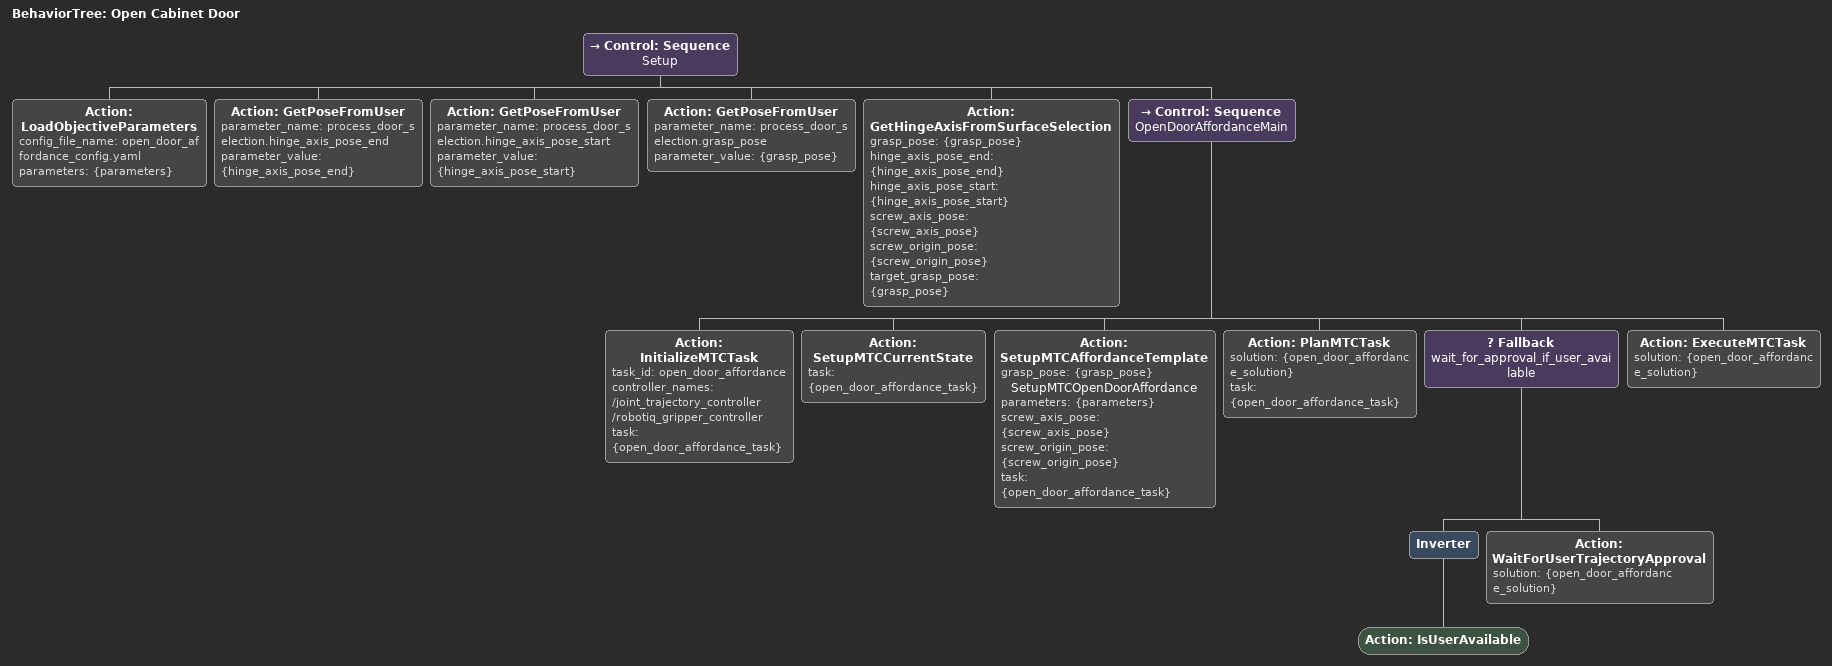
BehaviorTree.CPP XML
<?xml version="1.0"?>
<root BTCPP_format="4" main_tree_to_execute="Open Cabinet Door">
    <BehaviorTree ID="Open Cabinet Door" _description="Open a cabinet door by grasping and pulling its handle">
        <Control ID="Sequence" name="Setup">
            <Action ID="LoadObjectiveParameters" config_file_name="open_door_affordance_config.yaml" parameters="{parameters}" />
            <Action ID="GetPoseFromUser" parameter_name="process_door_selection.hinge_axis_pose_end" parameter_value="{hinge_axis_pose_end}" />
            <Action ID="GetPoseFromUser" parameter_name="process_door_selection.hinge_axis_pose_start" parameter_value="{hinge_axis_pose_start}" />
            <Action ID="GetPoseFromUser" parameter_name="process_door_selection.grasp_pose" parameter_value="{grasp_pose}" />
            <Action ID="GetHingeAxisFromSurfaceSelection" grasp_pose="{grasp_pose}" hinge_axis_pose_end="{hinge_axis_pose_end}" hinge_axis_pose_start="{hinge_axis_pose_start}" screw_axis_pose="{screw_axis_pose}" screw_origin_pose="{screw_origin_pose}" target_grasp_pose="{grasp_pose}" />
            <Control ID="Sequence" name="OpenDoorAffordanceMain">
                <Action ID="InitializeMTCTask" task_id="open_door_affordance" controller_names="/joint_trajectory_controller /robotiq_gripper_controller" task="{open_door_affordance_task}" />
                <Action ID="SetupMTCCurrentState" task="{open_door_affordance_task}" />
                <Action ID="SetupMTCAffordanceTemplate" grasp_pose="{grasp_pose}" name="SetupMTCOpenDoorAffordance" parameters="{parameters}" screw_axis_pose="{screw_axis_pose}" screw_origin_pose="{screw_origin_pose}" task="{open_door_affordance_task}" />
                <Action ID="PlanMTCTask" solution="{open_door_affordance_solution}" task="{open_door_affordance_task}" />
                <Fallback name="wait_for_approval_if_user_available">
                    <Inverter>
                        <Action ID="IsUserAvailable" />
                    </Inverter>
                    <Action ID="WaitForUserTrajectoryApproval" solution="{open_door_affordance_solution}" />
                </Fallback>
                <Action ID="ExecuteMTCTask" solution="{open_door_affordance_solution}" />
            </Control>
        </Control>
    </BehaviorTree>
</root>
